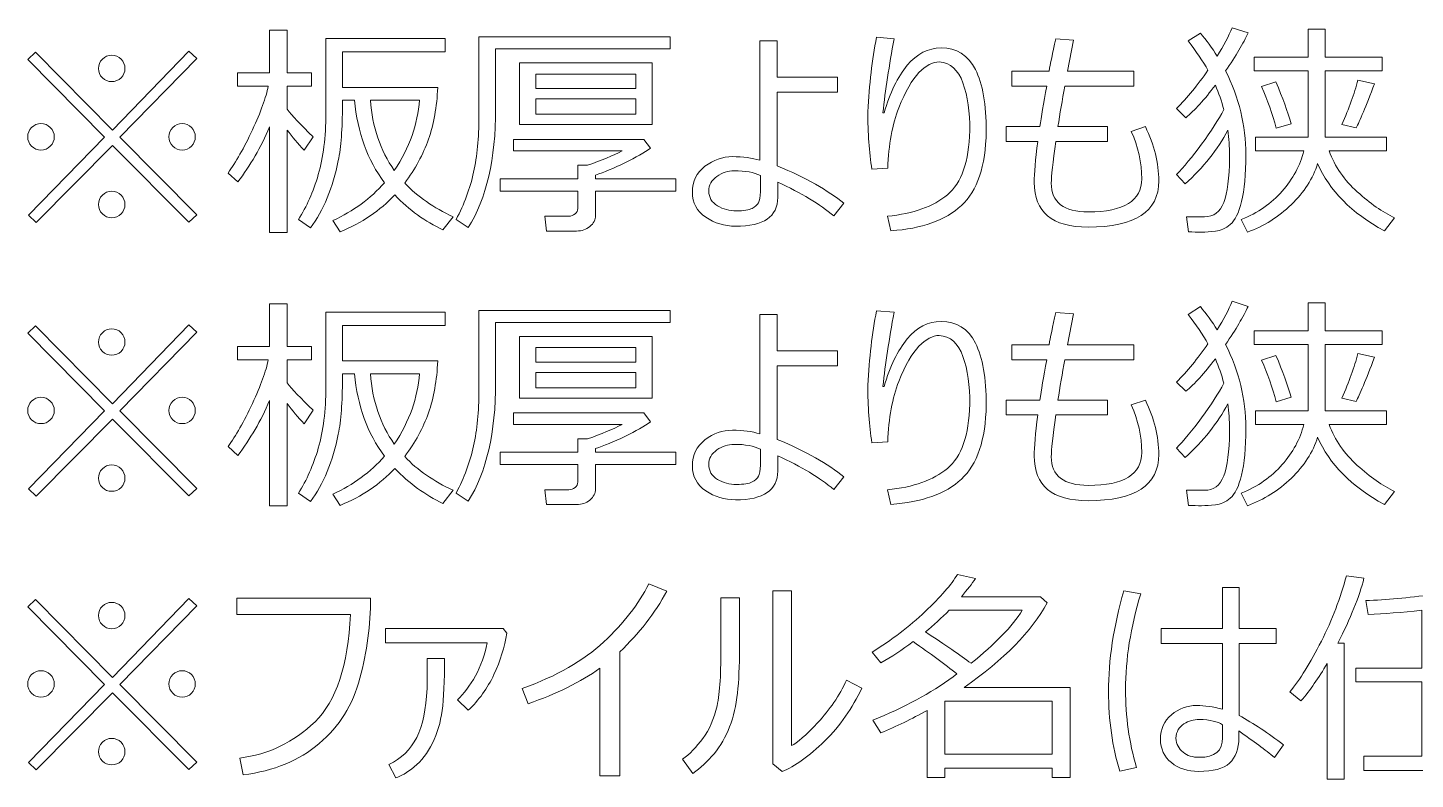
# Model space of a CAD drawing. Extents: x 0 to 812, y 0 to 300.
# Drawn here: x 605.64 to 636.07, y 141.76 to 158.24 of the extents above; entities that cross this region are included whole.
import ezdxf

# ---------------------------------------------------------------- set-up
doc = ezdxf.new("R2010")
doc.units = 0
doc.header["$MEASUREMENT"] = 0
doc.layers.add('TEMPLATE', color=216, linetype='CONTINUOUS', true_color=0x4c004c)

# ---------------------------------------------------------------- blocks, each defined once
blk = doc.blocks.new('block 3')
at = {"layer": 'TEMPLATE', "color": 214, "lineweight": 9, "true_color": 0x7f007f}
for points in [[(609.346, -145.869), (609.175, -146.03), (607.5, -144.346), (605.825, -146.035), (605.654, -145.874), (607.324, -144.165), (605.64, -142.461), (605.811, -142.3), (607.5, -144.011), (609.175, -142.28), (609.346, -142.439), (607.661, -144.165), (609.346, -145.869)], [(616.421, -143.887), (616.421, -142.534), (619.333, -142.534), (619.333, -143.887), (616.421, -143.887)], [(616.784, -143.096), (618.972, -143.096), (618.972, -142.778), (616.784, -142.778), (616.784, -143.096)], [(618.972, -143.325), (616.784, -143.325), (616.784, -143.657), (618.972, -143.657), (618.972, -143.325)], [(609.346, -151.869), (609.175, -152.03), (607.5, -150.346), (605.825, -152.035), (605.654, -151.874), (607.324, -150.165), (605.64, -148.461), (605.811, -148.3), (607.5, -150.011), (609.175, -148.28), (609.346, -148.439), (607.661, -150.165), (609.346, -151.869)], [(616.421, -149.887), (616.421, -148.534), (619.333, -148.534), (619.333, -149.887), (616.421, -149.887)], [(616.784, -149.096), (618.972, -149.096), (618.972, -148.778), (616.784, -148.778), (616.784, -149.096)], [(618.972, -149.325), (616.784, -149.325), (616.784, -149.657), (618.972, -149.657), (618.972, -149.325)], [(609.346, -157.869), (609.175, -158.03), (607.5, -156.346), (605.825, -158.035), (605.654, -157.874), (607.324, -156.165), (605.64, -154.461), (605.811, -154.3), (607.5, -156.011), (609.175, -154.28), (609.346, -154.439), (607.661, -156.165), (609.346, -157.869)], [(625.752, -157.698), (628.108, -157.698), (628.108, -156.536), (625.752, -156.536), (625.752, -157.698)]]:
    blk.add_lwpolyline(points, dxfattribs=at)
for points, knots in [([(631.021, -145.188), (631.021, -145.188), (630.83, -144.985), (630.83, -144.985), (630.993, -144.818), (631.177, -144.594), (631.383, -144.315), (631.589, -144.036), (631.751, -143.783), (631.87, -143.557), (631.823, -143.375), (631.761, -143.197), (631.684, -143.022), (631.444, -143.341), (631.229, -143.579), (631.04, -143.735), (631.04, -143.735), (630.83, -143.535), (630.83, -143.535), (631.066, -143.299), (631.297, -143.019), (631.523, -142.695), (631.411, -142.494), (631.266, -142.28), (631.086, -142.053), (631.086, -142.053), (631.355, -141.88), (631.355, -141.88), (631.492, -142.039), (631.615, -142.209), (631.726, -142.388), (631.871, -142.155), (631.979, -141.947), (632.051, -141.763), (632.051, -141.763), (632.402, -141.873), (632.402, -141.873), (632.3, -142.101), (632.135, -142.38), (631.909, -142.71), (632.204, -143.293), (632.351, -143.905), (632.351, -144.546), (632.351, -144.98), (632.32, -145.323), (632.259, -145.574), (632.198, -145.825), (632.116, -145.992), (632.012, -146.078), (631.907, -146.163), (631.799, -146.213), (631.686, -146.226), (631.572, -146.239), (631.471, -146.245), (631.382, -146.245), (631.292, -146.245), (631.197, -146.243), (631.096, -146.24), (631.096, -146.24), (631.05, -145.908), (631.05, -145.908), (631.05, -145.908), (631.448, -145.908), (631.448, -145.908), (631.648, -145.908), (631.788, -145.803), (631.868, -145.593), (631.947, -145.383), (631.99, -145.058), (631.995, -144.617), (631.995, -144.617), (631.995, -144.558), (631.995, -144.558), (631.995, -144.376), (631.982, -144.193), (631.958, -144.009), (631.735, -144.434), (631.422, -144.827), (631.021, -145.188)], [0, 0, 0, 0, 1, 1, 1, 2, 2, 2, 3, 3, 3, 4, 4, 4, 5, 5, 5, 6, 6, 6, 7, 7, 7, 8, 8, 8, 9, 9, 9, 10, 10, 10, 11, 11, 11, 12, 12, 12, 13, 13, 13, 14, 14, 14, 15, 15, 15, 16, 16, 16, 17, 17, 17, 18, 18, 18, 19, 19, 19, 20, 20, 20, 21, 21, 21, 22, 22, 22, 23, 23, 23, 24, 24, 24, 25, 25, 25, 26, 26, 26, 26]), ([(610.249, -145.142), (610.249, -145.142), (610.032, -144.949), (610.032, -144.949), (610.204, -144.716), (610.382, -144.401), (610.566, -144.004), (610.75, -143.607), (610.867, -143.288), (610.915, -143.047), (610.915, -143.047), (610.239, -143.047), (610.239, -143.047), (610.239, -143.047), (610.239, -142.751), (610.239, -142.751), (610.239, -142.751), (610.945, -142.751), (610.945, -142.751), (610.945, -142.751), (610.945, -141.816), (610.945, -141.816), (610.945, -141.816), (611.33, -141.816), (611.33, -141.816), (611.33, -141.816), (611.33, -142.751), (611.33, -142.751), (611.33, -142.751), (611.863, -142.751), (611.863, -142.751), (611.863, -142.751), (611.863, -143.047), (611.863, -143.047), (611.863, -143.047), (611.33, -143.047), (611.33, -143.047), (611.33, -143.047), (611.33, -143.552), (611.33, -143.552), (611.435, -143.687), (611.624, -143.888), (611.897, -144.153), (611.897, -144.153), (611.704, -144.448), (611.704, -144.448), (611.566, -144.305), (611.441, -144.158), (611.33, -144.006), (611.33, -144.006), (611.33, -146.25), (611.33, -146.25), (611.33, -146.25), (610.945, -146.25), (610.945, -146.25), (610.945, -146.25), (610.945, -143.938), (610.945, -143.938), (610.75, -144.387), (610.517, -144.788), (610.249, -145.142)], [0, 0, 0, 0, 1, 1, 1, 2, 2, 2, 3, 3, 3, 4, 4, 4, 5, 5, 5, 6, 6, 6, 7, 7, 7, 8, 8, 8, 9, 9, 9, 10, 10, 10, 11, 11, 11, 12, 12, 12, 13, 13, 13, 14, 14, 14, 15, 15, 15, 16, 16, 16, 17, 17, 17, 18, 18, 18, 19, 19, 19, 20, 20, 20, 20]), ([(613.906, -145.169), (614.19, -145.466), (614.543, -145.713), (614.968, -145.908), (614.968, -145.908), (614.744, -146.194), (614.744, -146.194), (614.356, -146.013), (614.005, -145.759), (613.689, -145.43), (613.365, -145.773), (612.965, -146.043), (612.49, -146.238), (612.49, -146.238), (612.332, -145.989), (612.332, -145.989), (612.779, -145.787), (613.156, -145.511), (613.462, -145.161), (613.091, -144.661), (612.872, -144.059), (612.805, -143.352), (612.805, -143.352), (612.541, -143.352), (612.541, -143.352), (612.541, -143.352), (612.541, -143.459), (612.541, -143.459), (612.541, -143.977), (612.511, -144.383), (612.451, -144.677), (612.391, -144.97), (612.31, -145.243), (612.208, -145.494), (612.107, -145.746), (611.983, -145.965), (611.838, -146.152), (611.838, -146.152), (611.577, -145.969), (611.577, -145.969), (611.756, -145.689), (611.901, -145.361), (612.012, -144.983), (612.123, -144.605), (612.178, -144.16), (612.178, -143.648), (612.178, -143.648), (612.178, -142), (612.178, -142), (612.178, -142), (614.795, -142), (614.795, -142), (614.795, -142), (614.795, -142.293), (614.795, -142.293), (614.795, -142.293), (612.541, -142.293), (612.541, -142.293), (612.541, -142.293), (612.541, -143.071), (612.541, -143.071), (612.541, -143.071), (614.631, -143.071), (614.631, -143.071), (614.612, -143.498), (614.544, -143.877), (614.428, -144.209), (614.311, -144.541), (614.137, -144.861), (613.906, -145.169)], [0, 0, 0, 0, 1, 1, 1, 2, 2, 2, 3, 3, 3, 4, 4, 4, 5, 5, 5, 6, 6, 6, 7, 7, 7, 8, 8, 8, 9, 9, 9, 10, 10, 10, 11, 11, 11, 12, 12, 12, 13, 13, 13, 14, 14, 14, 15, 15, 15, 16, 16, 16, 17, 17, 17, 18, 18, 18, 19, 19, 19, 20, 20, 20, 21, 21, 21, 22, 22, 22, 23, 23, 23, 23]), ([(615.901, -142.224), (615.901, -142.224), (615.901, -143.538), (615.901, -143.538), (615.901, -144.641), (615.701, -145.51), (615.3, -146.145), (615.3, -146.145), (615.034, -145.967), (615.034, -145.967), (615.211, -145.633), (615.339, -145.289), (615.417, -144.933), (615.496, -144.577), (615.535, -144.176), (615.535, -143.728), (615.535, -143.728), (615.535, -141.963), (615.535, -141.963), (615.535, -141.963), (619.727, -141.963), (619.727, -141.963), (619.727, -141.963), (619.727, -142.224), (619.727, -142.224), (619.727, -142.224), (615.901, -142.224), (615.901, -142.224)], [0, 0, 0, 0, 1, 1, 1, 2, 2, 2, 3, 3, 3, 4, 4, 4, 5, 5, 5, 6, 6, 6, 7, 7, 7, 8, 8, 8, 9, 9, 9, 9]), ([(623.537, -145.613), (623.537, -145.613), (623.315, -145.889), (623.315, -145.889), (623.012, -145.635), (622.603, -145.388), (622.087, -145.149), (622.087, -145.149), (622.087, -145.486), (622.087, -145.486), (622.087, -145.906), (621.779, -146.116), (621.162, -146.116), (620.921, -146.116), (620.703, -146.049), (620.508, -145.917), (620.312, -145.784), (620.215, -145.602), (620.215, -145.371), (620.215, -145.132), (620.307, -144.942), (620.492, -144.801), (620.676, -144.66), (620.877, -144.59), (621.094, -144.59), (621.325, -144.59), (621.526, -144.617), (621.696, -144.67), (621.696, -144.67), (621.696, -142.051), (621.696, -142.051), (621.696, -142.051), (622.075, -142.051), (622.075, -142.051), (622.075, -142.051), (622.075, -142.849), (622.075, -142.849), (622.075, -142.849), (623.401, -142.849), (623.401, -142.849), (623.401, -142.849), (623.401, -143.179), (623.401, -143.179), (623.401, -143.179), (622.075, -143.179), (622.075, -143.179), (622.075, -143.179), (622.075, -144.79), (622.075, -144.79), (622.708, -145.057), (623.195, -145.331), (623.537, -145.613)], [0, 0, 0, 0, 1, 1, 1, 2, 2, 2, 3, 3, 3, 4, 4, 4, 5, 5, 5, 6, 6, 6, 7, 7, 7, 8, 8, 8, 9, 9, 9, 10, 10, 10, 11, 11, 11, 12, 12, 12, 13, 13, 13, 14, 14, 14, 15, 15, 15, 16, 16, 16, 17, 17, 17, 17]), ([(624.57, -146.216), (624.57, -146.216), (624.495, -145.896), (624.495, -145.896), (625.061, -145.841), (625.499, -145.684), (625.808, -145.427), (626.117, -145.17), (626.281, -144.701), (626.299, -144.019), (626.304, -143.612), (626.254, -143.263), (626.15, -142.974), (626.046, -142.684), (625.872, -142.529), (625.63, -142.51), (625.485, -142.513), (625.336, -142.592), (625.184, -142.747), (625.032, -142.901), (624.885, -143.159), (624.742, -143.521), (624.6, -143.882), (624.519, -144.323), (624.499, -144.844), (624.499, -144.844), (624.153, -144.866), (624.153, -144.866), (624.092, -144.491), (624.062, -144.071), (624.062, -143.604), (624.095, -143.006), (624.158, -142.462), (624.253, -141.97), (624.253, -141.97), (624.639, -142.004), (624.639, -142.004), (624.529, -142.594), (624.448, -143.136), (624.394, -143.63), (624.394, -143.63), (624.421, -143.63), (624.421, -143.63), (624.547, -143.188), (624.715, -142.84), (624.928, -142.587), (625.14, -142.334), (625.387, -142.206), (625.669, -142.205), (626.009, -142.205), (626.26, -142.363), (626.422, -142.678), (626.584, -142.994), (626.663, -143.447), (626.66, -144.038), (626.647, -144.8), (626.465, -145.342), (626.115, -145.664), (625.765, -145.986), (625.25, -146.17), (624.57, -146.216)], [0, 0, 0, 0, 1, 1, 1, 2, 2, 2, 3, 3, 3, 4, 4, 4, 5, 5, 5, 6, 6, 6, 7, 7, 7, 8, 8, 8, 9, 9, 9, 10, 10, 10, 11, 11, 11, 12, 12, 12, 13, 13, 13, 14, 14, 14, 15, 15, 15, 16, 16, 16, 17, 17, 17, 18, 18, 18, 19, 19, 19, 20, 20, 20, 20]), ([(629.316, -144.255), (629.316, -144.255), (628.186, -144.255), (628.186, -144.255), (628.119, -144.716), (628.086, -145.021), (628.086, -145.171), (628.086, -145.591), (628.358, -145.801), (628.901, -145.801), (629.681, -145.801), (630.071, -145.559), (630.071, -145.076), (630.071, -144.719), (629.994, -144.373), (629.839, -144.036), (629.839, -144.036), (630.149, -143.931), (630.149, -143.931), (630.346, -144.333), (630.444, -144.729), (630.444, -145.12), (630.444, -145.797), (629.927, -146.135), (628.892, -146.135), (628.105, -146.135), (627.712, -145.807), (627.712, -145.151), (627.712, -144.964), (627.738, -144.666), (627.79, -144.255), (627.79, -144.255), (627.095, -144.255), (627.095, -144.255), (627.095, -144.255), (627.095, -143.931), (627.095, -143.931), (627.095, -143.931), (627.837, -143.931), (627.837, -143.931), (627.866, -143.722), (627.916, -143.427), (627.986, -143.045), (627.986, -143.045), (627.224, -143.045), (627.224, -143.045), (627.224, -143.045), (627.224, -142.715), (627.224, -142.715), (627.224, -142.715), (628.04, -142.715), (628.04, -142.715), (628.065, -142.559), (628.114, -142.323), (628.186, -142.009), (628.186, -142.009), (628.577, -142.034), (628.577, -142.034), (628.577, -142.034), (628.44, -142.715), (628.44, -142.715), (628.44, -142.715), (629.893, -142.715), (629.893, -142.715), (629.893, -142.715), (629.893, -143.045), (629.893, -143.045), (629.893, -143.045), (628.384, -143.045), (628.384, -143.045), (628.327, -143.35), (628.276, -143.646), (628.232, -143.931), (628.232, -143.931), (629.316, -143.931), (629.316, -143.931), (629.316, -143.931), (629.316, -144.255), (629.316, -144.255)], [0, 0, 0, 0, 1, 1, 1, 2, 2, 2, 3, 3, 3, 4, 4, 4, 5, 5, 5, 6, 6, 6, 7, 7, 7, 8, 8, 8, 9, 9, 9, 10, 10, 10, 11, 11, 11, 12, 12, 12, 13, 13, 13, 14, 14, 14, 15, 15, 15, 16, 16, 16, 17, 17, 17, 18, 18, 18, 19, 19, 19, 20, 20, 20, 21, 21, 21, 22, 22, 22, 23, 23, 23, 24, 24, 24, 25, 25, 25, 26, 26, 26, 26]), ([(633.928, -144.739), (633.824, -145.069), (633.632, -145.37), (633.351, -145.641), (633.07, -145.912), (632.75, -146.113), (632.39, -146.245), (632.39, -146.245), (632.253, -145.969), (632.253, -145.969), (632.616, -145.823), (632.915, -145.615), (633.151, -145.345), (633.386, -145.076), (633.544, -144.783), (633.625, -144.465), (633.625, -144.465), (632.566, -144.465), (632.566, -144.465), (632.566, -144.465), (632.566, -144.163), (632.566, -144.163), (632.566, -144.163), (633.723, -144.163), (633.723, -144.163), (633.723, -144.163), (633.723, -142.71), (633.723, -142.71), (633.723, -142.71), (632.534, -142.71), (632.534, -142.71), (632.534, -142.71), (632.534, -142.41), (632.534, -142.41), (632.534, -142.41), (633.723, -142.41), (633.723, -142.41), (633.723, -142.41), (633.723, -141.797), (633.723, -141.797), (633.723, -141.797), (634.094, -141.797), (634.094, -141.797), (634.094, -141.797), (634.094, -142.41), (634.094, -142.41), (634.094, -142.41), (635.344, -142.41), (635.344, -142.41), (635.344, -142.41), (635.344, -142.71), (635.344, -142.71), (635.344, -142.71), (634.094, -142.71), (634.094, -142.71), (634.094, -142.71), (634.094, -144.163), (634.094, -144.163), (634.094, -144.163), (635.437, -144.163), (635.437, -144.163), (635.437, -144.163), (635.437, -144.465), (635.437, -144.465), (635.437, -144.465), (634.177, -144.465), (634.177, -144.465), (634.307, -144.809), (634.514, -145.107), (634.797, -145.361), (635.081, -145.615), (635.353, -145.806), (635.615, -145.933), (635.615, -145.933), (635.391, -146.218), (635.391, -146.218), (634.67, -145.825), (634.182, -145.331), (633.928, -144.739)], [0, 0, 0, 0, 1, 1, 1, 2, 2, 2, 3, 3, 3, 4, 4, 4, 5, 5, 5, 6, 6, 6, 7, 7, 7, 8, 8, 8, 9, 9, 9, 10, 10, 10, 11, 11, 11, 12, 12, 12, 13, 13, 13, 14, 14, 14, 15, 15, 15, 16, 16, 16, 17, 17, 17, 18, 18, 18, 19, 19, 19, 20, 20, 20, 21, 21, 21, 22, 22, 22, 23, 23, 23, 24, 24, 24, 25, 25, 25, 26, 26, 26, 26]), ([(607.19, -142.656), (607.19, -142.577), (607.218, -142.508), (607.276, -142.451), (607.332, -142.394), (607.401, -142.366), (607.481, -142.366), (607.56, -142.366), (607.629, -142.394), (607.686, -142.451), (607.743, -142.508), (607.771, -142.577), (607.771, -142.656), (607.771, -142.736), (607.743, -142.804), (607.686, -142.86), (607.629, -142.916), (607.56, -142.944), (607.481, -142.944), (607.401, -142.944), (607.332, -142.916), (607.276, -142.86), (607.218, -142.804), (607.19, -142.736), (607.19, -142.656)], [0, 0, 0, 0, 1, 1, 1, 2, 2, 2, 3, 3, 3, 4, 4, 4, 5, 5, 5, 6, 6, 6, 7, 7, 7, 8, 8, 8, 8]), ([(633.017, -143.965), (632.941, -143.657), (632.833, -143.353), (632.693, -143.052), (632.693, -143.052), (633.013, -142.949), (633.013, -142.949), (633.158, -143.298), (633.268, -143.604), (633.345, -143.867), (633.345, -143.867), (633.017, -143.965), (633.017, -143.965)], [0, 0, 0, 0, 1, 1, 1, 2, 2, 2, 3, 3, 3, 4, 4, 4, 4]), ([(634.773, -143.96), (634.773, -143.96), (634.458, -143.884), (634.458, -143.884), (634.616, -143.53), (634.733, -143.205), (634.809, -142.91), (634.809, -142.91), (635.176, -142.991), (635.176, -142.991), (634.983, -143.492), (634.849, -143.815), (634.773, -143.96)], [0, 0, 0, 0, 1, 1, 1, 2, 2, 2, 3, 3, 3, 4, 4, 4, 4]), ([(613.679, -144.893), (614.013, -144.387), (614.196, -143.873), (614.228, -143.352), (614.228, -143.352), (613.154, -143.352), (613.154, -143.352), (613.195, -143.938), (613.37, -144.452), (613.679, -144.893)], [0, 0, 0, 0, 1, 1, 1, 2, 2, 2, 3, 3, 3, 3]), ([(605.64, -144.155), (605.64, -144.076), (605.668, -144.007), (605.725, -143.95), (605.782, -143.893), (605.85, -143.865), (605.93, -143.865), (606.01, -143.865), (606.078, -143.893), (606.135, -143.95), (606.192, -144.007), (606.221, -144.076), (606.221, -144.155), (606.221, -144.235), (606.192, -144.304), (606.135, -144.36), (606.078, -144.417), (606.01, -144.446), (605.93, -144.446), (605.85, -144.446), (605.782, -144.417), (605.725, -144.36), (605.668, -144.304), (605.64, -144.235), (605.64, -144.155)], [0, 0, 0, 0, 1, 1, 1, 2, 2, 2, 3, 3, 3, 4, 4, 4, 5, 5, 5, 6, 6, 6, 7, 7, 7, 8, 8, 8, 8]), ([(608.736, -144.155), (608.736, -144.076), (608.764, -144.007), (608.821, -143.95), (608.878, -143.893), (608.946, -143.865), (609.026, -143.865), (609.106, -143.865), (609.174, -143.893), (609.23, -143.95), (609.286, -144.007), (609.314, -144.076), (609.314, -144.155), (609.314, -144.235), (609.286, -144.304), (609.23, -144.36), (609.174, -144.417), (609.106, -144.446), (609.026, -144.446), (608.946, -144.446), (608.878, -144.417), (608.821, -144.36), (608.764, -144.304), (608.736, -144.235), (608.736, -144.155)], [0, 0, 0, 0, 1, 1, 1, 2, 2, 2, 3, 3, 3, 4, 4, 4, 5, 5, 5, 6, 6, 6, 7, 7, 7, 8, 8, 8, 8]), ([(618.091, -144.993), (618.091, -144.993), (618.091, -145.073), (618.091, -145.073), (618.091, -145.073), (619.853, -145.073), (619.853, -145.073), (619.853, -145.073), (619.853, -145.344), (619.853, -145.344), (619.853, -145.344), (618.091, -145.344), (618.091, -145.344), (618.091, -145.344), (618.091, -145.879), (618.091, -145.879), (618.091, -145.973), (618.05, -146.054), (617.968, -146.121), (617.887, -146.187), (617.79, -146.221), (617.676, -146.221), (617.676, -146.221), (617.014, -146.221), (617.014, -146.221), (617.014, -146.221), (616.982, -145.896), (616.982, -145.896), (616.982, -145.896), (617.507, -145.896), (617.507, -145.896), (617.556, -145.896), (617.601, -145.88), (617.642, -145.847), (617.682, -145.815), (617.703, -145.775), (617.703, -145.728), (617.703, -145.728), (617.703, -145.344), (617.703, -145.344), (617.703, -145.344), (616.003, -145.344), (616.003, -145.344), (616.003, -145.344), (616.003, -145.073), (616.003, -145.073), (616.003, -145.073), (617.703, -145.073), (617.703, -145.073), (617.703, -145.073), (617.703, -144.778), (617.703, -144.778), (617.703, -144.778), (617.917, -144.778), (617.917, -144.778), (618.223, -144.674), (618.475, -144.569), (618.672, -144.463), (618.672, -144.463), (616.289, -144.463), (616.289, -144.463), (616.289, -144.463), (616.289, -144.212), (616.289, -144.212), (616.289, -144.212), (619.15, -144.212), (619.15, -144.212), (619.15, -144.212), (619.299, -144.407), (619.299, -144.407), (619.167, -144.5), (618.979, -144.606), (618.735, -144.725), (618.491, -144.845), (618.276, -144.934), (618.091, -144.993)], [0, 0, 0, 0, 1, 1, 1, 2, 2, 2, 3, 3, 3, 4, 4, 4, 5, 5, 5, 6, 6, 6, 7, 7, 7, 8, 8, 8, 9, 9, 9, 10, 10, 10, 11, 11, 11, 12, 12, 12, 13, 13, 13, 14, 14, 14, 15, 15, 15, 16, 16, 16, 17, 17, 17, 18, 18, 18, 19, 19, 19, 20, 20, 20, 21, 21, 21, 22, 22, 22, 23, 23, 23, 24, 24, 24, 25, 25, 25, 25]), ([(621.706, -145.359), (621.706, -145.359), (621.706, -145.005), (621.706, -145.005), (621.568, -144.935), (621.376, -144.9), (621.13, -144.9), (620.998, -144.9), (620.873, -144.941), (620.754, -145.022), (620.635, -145.103), (620.576, -145.211), (620.576, -145.344), (620.576, -145.486), (620.639, -145.594), (620.765, -145.668), (620.891, -145.742), (621.03, -145.779), (621.181, -145.779), (621.344, -145.779), (621.458, -145.761), (621.525, -145.725), (621.59, -145.689), (621.637, -145.648), (621.665, -145.601), (621.692, -145.553), (621.706, -145.473), (621.706, -145.359)], [0, 0, 0, 0, 1, 1, 1, 2, 2, 2, 3, 3, 3, 4, 4, 4, 5, 5, 5, 6, 6, 6, 7, 7, 7, 8, 8, 8, 9, 9, 9, 9]), ([(607.19, -145.64), (607.19, -145.56), (607.218, -145.492), (607.276, -145.435), (607.332, -145.378), (607.401, -145.349), (607.481, -145.349), (607.56, -145.349), (607.629, -145.378), (607.686, -145.435), (607.743, -145.492), (607.771, -145.56), (607.771, -145.64), (607.771, -145.719), (607.743, -145.788), (607.686, -145.845), (607.629, -145.902), (607.56, -145.93), (607.481, -145.93), (607.401, -145.93), (607.332, -145.902), (607.276, -145.845), (607.218, -145.788), (607.19, -145.719), (607.19, -145.64)], [0, 0, 0, 0, 1, 1, 1, 2, 2, 2, 3, 3, 3, 4, 4, 4, 5, 5, 5, 6, 6, 6, 7, 7, 7, 8, 8, 8, 8]), ([(610.249, -151.142), (610.249, -151.142), (610.032, -150.949), (610.032, -150.949), (610.204, -150.716), (610.382, -150.401), (610.566, -150.004), (610.75, -149.607), (610.867, -149.288), (610.915, -149.047), (610.915, -149.047), (610.239, -149.047), (610.239, -149.047), (610.239, -149.047), (610.239, -148.751), (610.239, -148.751), (610.239, -148.751), (610.945, -148.751), (610.945, -148.751), (610.945, -148.751), (610.945, -147.816), (610.945, -147.816), (610.945, -147.816), (611.33, -147.816), (611.33, -147.816), (611.33, -147.816), (611.33, -148.751), (611.33, -148.751), (611.33, -148.751), (611.863, -148.751), (611.863, -148.751), (611.863, -148.751), (611.863, -149.047), (611.863, -149.047), (611.863, -149.047), (611.33, -149.047), (611.33, -149.047), (611.33, -149.047), (611.33, -149.552), (611.33, -149.552), (611.435, -149.687), (611.624, -149.888), (611.897, -150.153), (611.897, -150.153), (611.704, -150.448), (611.704, -150.448), (611.566, -150.305), (611.441, -150.158), (611.33, -150.006), (611.33, -150.006), (611.33, -152.25), (611.33, -152.25), (611.33, -152.25), (610.945, -152.25), (610.945, -152.25), (610.945, -152.25), (610.945, -149.938), (610.945, -149.938), (610.75, -150.387), (610.517, -150.788), (610.249, -151.142)], [0, 0, 0, 0, 1, 1, 1, 2, 2, 2, 3, 3, 3, 4, 4, 4, 5, 5, 5, 6, 6, 6, 7, 7, 7, 8, 8, 8, 9, 9, 9, 10, 10, 10, 11, 11, 11, 12, 12, 12, 13, 13, 13, 14, 14, 14, 15, 15, 15, 16, 16, 16, 17, 17, 17, 18, 18, 18, 19, 19, 19, 20, 20, 20, 20]), ([(631.021, -151.188), (631.021, -151.188), (630.83, -150.985), (630.83, -150.985), (630.993, -150.818), (631.177, -150.594), (631.383, -150.315), (631.589, -150.036), (631.751, -149.783), (631.87, -149.557), (631.823, -149.375), (631.761, -149.197), (631.684, -149.022), (631.444, -149.341), (631.229, -149.579), (631.04, -149.735), (631.04, -149.735), (630.83, -149.535), (630.83, -149.535), (631.066, -149.299), (631.297, -149.019), (631.523, -148.695), (631.411, -148.494), (631.266, -148.279), (631.086, -148.053), (631.086, -148.053), (631.355, -147.88), (631.355, -147.88), (631.492, -148.039), (631.615, -148.209), (631.726, -148.388), (631.871, -148.155), (631.979, -147.947), (632.051, -147.763), (632.051, -147.763), (632.402, -147.873), (632.402, -147.873), (632.3, -148.101), (632.135, -148.38), (631.909, -148.71), (632.204, -149.293), (632.351, -149.905), (632.351, -150.546), (632.351, -150.98), (632.32, -151.323), (632.259, -151.574), (632.198, -151.825), (632.116, -151.992), (632.012, -152.078), (631.907, -152.163), (631.799, -152.213), (631.686, -152.226), (631.572, -152.239), (631.471, -152.245), (631.382, -152.245), (631.292, -152.245), (631.197, -152.243), (631.096, -152.24), (631.096, -152.24), (631.05, -151.908), (631.05, -151.908), (631.05, -151.908), (631.448, -151.908), (631.448, -151.908), (631.648, -151.908), (631.788, -151.803), (631.868, -151.593), (631.947, -151.383), (631.99, -151.058), (631.995, -150.617), (631.995, -150.617), (631.995, -150.558), (631.995, -150.558), (631.995, -150.376), (631.982, -150.193), (631.958, -150.009), (631.735, -150.434), (631.422, -150.827), (631.021, -151.188)], [0, 0, 0, 0, 1, 1, 1, 2, 2, 2, 3, 3, 3, 4, 4, 4, 5, 5, 5, 6, 6, 6, 7, 7, 7, 8, 8, 8, 9, 9, 9, 10, 10, 10, 11, 11, 11, 12, 12, 12, 13, 13, 13, 14, 14, 14, 15, 15, 15, 16, 16, 16, 17, 17, 17, 18, 18, 18, 19, 19, 19, 20, 20, 20, 21, 21, 21, 22, 22, 22, 23, 23, 23, 24, 24, 24, 25, 25, 25, 26, 26, 26, 26]), ([(633.928, -150.739), (633.824, -151.069), (633.632, -151.37), (633.351, -151.641), (633.07, -151.912), (632.75, -152.113), (632.39, -152.245), (632.39, -152.245), (632.253, -151.969), (632.253, -151.969), (632.616, -151.823), (632.915, -151.615), (633.151, -151.345), (633.386, -151.076), (633.544, -150.783), (633.625, -150.465), (633.625, -150.465), (632.566, -150.465), (632.566, -150.465), (632.566, -150.465), (632.566, -150.163), (632.566, -150.163), (632.566, -150.163), (633.723, -150.163), (633.723, -150.163), (633.723, -150.163), (633.723, -148.71), (633.723, -148.71), (633.723, -148.71), (632.534, -148.71), (632.534, -148.71), (632.534, -148.71), (632.534, -148.41), (632.534, -148.41), (632.534, -148.41), (633.723, -148.41), (633.723, -148.41), (633.723, -148.41), (633.723, -147.797), (633.723, -147.797), (633.723, -147.797), (634.094, -147.797), (634.094, -147.797), (634.094, -147.797), (634.094, -148.41), (634.094, -148.41), (634.094, -148.41), (635.344, -148.41), (635.344, -148.41), (635.344, -148.41), (635.344, -148.71), (635.344, -148.71), (635.344, -148.71), (634.094, -148.71), (634.094, -148.71), (634.094, -148.71), (634.094, -150.163), (634.094, -150.163), (634.094, -150.163), (635.437, -150.163), (635.437, -150.163), (635.437, -150.163), (635.437, -150.465), (635.437, -150.465), (635.437, -150.465), (634.177, -150.465), (634.177, -150.465), (634.307, -150.809), (634.514, -151.107), (634.797, -151.361), (635.081, -151.615), (635.353, -151.806), (635.615, -151.933), (635.615, -151.933), (635.391, -152.218), (635.391, -152.218), (634.67, -151.825), (634.182, -151.331), (633.928, -150.739)], [0, 0, 0, 0, 1, 1, 1, 2, 2, 2, 3, 3, 3, 4, 4, 4, 5, 5, 5, 6, 6, 6, 7, 7, 7, 8, 8, 8, 9, 9, 9, 10, 10, 10, 11, 11, 11, 12, 12, 12, 13, 13, 13, 14, 14, 14, 15, 15, 15, 16, 16, 16, 17, 17, 17, 18, 18, 18, 19, 19, 19, 20, 20, 20, 21, 21, 21, 22, 22, 22, 23, 23, 23, 24, 24, 24, 25, 25, 25, 26, 26, 26, 26]), ([(613.906, -151.169), (614.19, -151.466), (614.543, -151.713), (614.968, -151.908), (614.968, -151.908), (614.744, -152.194), (614.744, -152.194), (614.356, -152.013), (614.005, -151.759), (613.689, -151.43), (613.365, -151.773), (612.965, -152.043), (612.49, -152.238), (612.49, -152.238), (612.332, -151.989), (612.332, -151.989), (612.779, -151.787), (613.156, -151.511), (613.462, -151.161), (613.091, -150.661), (612.872, -150.059), (612.805, -149.352), (612.805, -149.352), (612.541, -149.352), (612.541, -149.352), (612.541, -149.352), (612.541, -149.459), (612.541, -149.459), (612.541, -149.977), (612.511, -150.383), (612.451, -150.677), (612.391, -150.97), (612.31, -151.243), (612.208, -151.494), (612.107, -151.746), (611.983, -151.965), (611.838, -152.152), (611.838, -152.152), (611.577, -151.969), (611.577, -151.969), (611.756, -151.689), (611.901, -151.361), (612.012, -150.983), (612.123, -150.605), (612.178, -150.16), (612.178, -149.648), (612.178, -149.648), (612.178, -148), (612.178, -148), (612.178, -148), (614.795, -148), (614.795, -148), (614.795, -148), (614.795, -148.293), (614.795, -148.293), (614.795, -148.293), (612.541, -148.293), (612.541, -148.293), (612.541, -148.293), (612.541, -149.071), (612.541, -149.071), (612.541, -149.071), (614.631, -149.071), (614.631, -149.071), (614.612, -149.498), (614.544, -149.877), (614.428, -150.209), (614.311, -150.541), (614.137, -150.861), (613.906, -151.169)], [0, 0, 0, 0, 1, 1, 1, 2, 2, 2, 3, 3, 3, 4, 4, 4, 5, 5, 5, 6, 6, 6, 7, 7, 7, 8, 8, 8, 9, 9, 9, 10, 10, 10, 11, 11, 11, 12, 12, 12, 13, 13, 13, 14, 14, 14, 15, 15, 15, 16, 16, 16, 17, 17, 17, 18, 18, 18, 19, 19, 19, 20, 20, 20, 21, 21, 21, 22, 22, 22, 23, 23, 23, 23]), ([(615.901, -148.224), (615.901, -148.224), (615.901, -149.538), (615.901, -149.538), (615.901, -150.641), (615.701, -151.51), (615.3, -152.145), (615.3, -152.145), (615.034, -151.967), (615.034, -151.967), (615.211, -151.633), (615.339, -151.289), (615.417, -150.933), (615.496, -150.577), (615.535, -150.176), (615.535, -149.728), (615.535, -149.728), (615.535, -147.963), (615.535, -147.963), (615.535, -147.963), (619.727, -147.963), (619.727, -147.963), (619.727, -147.963), (619.727, -148.224), (619.727, -148.224), (619.727, -148.224), (615.901, -148.224), (615.901, -148.224)], [0, 0, 0, 0, 1, 1, 1, 2, 2, 2, 3, 3, 3, 4, 4, 4, 5, 5, 5, 6, 6, 6, 7, 7, 7, 8, 8, 8, 9, 9, 9, 9]), ([(623.537, -151.613), (623.537, -151.613), (623.315, -151.889), (623.315, -151.889), (623.012, -151.635), (622.603, -151.388), (622.087, -151.149), (622.087, -151.149), (622.087, -151.486), (622.087, -151.486), (622.087, -151.906), (621.779, -152.116), (621.162, -152.116), (620.921, -152.116), (620.703, -152.049), (620.508, -151.917), (620.312, -151.784), (620.215, -151.602), (620.215, -151.371), (620.215, -151.132), (620.307, -150.942), (620.492, -150.801), (620.676, -150.66), (620.877, -150.59), (621.094, -150.59), (621.325, -150.59), (621.526, -150.617), (621.696, -150.67), (621.696, -150.67), (621.696, -148.051), (621.696, -148.051), (621.696, -148.051), (622.075, -148.051), (622.075, -148.051), (622.075, -148.051), (622.075, -148.849), (622.075, -148.849), (622.075, -148.849), (623.401, -148.849), (623.401, -148.849), (623.401, -148.849), (623.401, -149.179), (623.401, -149.179), (623.401, -149.179), (622.075, -149.179), (622.075, -149.179), (622.075, -149.179), (622.075, -150.79), (622.075, -150.79), (622.708, -151.057), (623.195, -151.331), (623.537, -151.613)], [0, 0, 0, 0, 1, 1, 1, 2, 2, 2, 3, 3, 3, 4, 4, 4, 5, 5, 5, 6, 6, 6, 7, 7, 7, 8, 8, 8, 9, 9, 9, 10, 10, 10, 11, 11, 11, 12, 12, 12, 13, 13, 13, 14, 14, 14, 15, 15, 15, 16, 16, 16, 17, 17, 17, 17]), ([(624.57, -152.216), (624.57, -152.216), (624.495, -151.896), (624.495, -151.896), (625.061, -151.841), (625.499, -151.684), (625.808, -151.427), (626.117, -151.17), (626.281, -150.701), (626.299, -150.019), (626.304, -149.612), (626.254, -149.263), (626.15, -148.974), (626.046, -148.684), (625.872, -148.529), (625.63, -148.51), (625.485, -148.513), (625.336, -148.592), (625.184, -148.747), (625.032, -148.901), (624.885, -149.159), (624.742, -149.521), (624.6, -149.882), (624.519, -150.323), (624.499, -150.844), (624.499, -150.844), (624.153, -150.866), (624.153, -150.866), (624.092, -150.491), (624.062, -150.071), (624.062, -149.604), (624.095, -149.006), (624.158, -148.462), (624.253, -147.97), (624.253, -147.97), (624.639, -148.004), (624.639, -148.004), (624.529, -148.594), (624.448, -149.136), (624.394, -149.63), (624.394, -149.63), (624.421, -149.63), (624.421, -149.63), (624.547, -149.188), (624.715, -148.84), (624.928, -148.587), (625.14, -148.334), (625.387, -148.206), (625.669, -148.205), (626.009, -148.205), (626.26, -148.363), (626.422, -148.678), (626.584, -148.994), (626.663, -149.447), (626.66, -150.038), (626.647, -150.8), (626.465, -151.342), (626.115, -151.664), (625.765, -151.986), (625.25, -152.17), (624.57, -152.216)], [0, 0, 0, 0, 1, 1, 1, 2, 2, 2, 3, 3, 3, 4, 4, 4, 5, 5, 5, 6, 6, 6, 7, 7, 7, 8, 8, 8, 9, 9, 9, 10, 10, 10, 11, 11, 11, 12, 12, 12, 13, 13, 13, 14, 14, 14, 15, 15, 15, 16, 16, 16, 17, 17, 17, 18, 18, 18, 19, 19, 19, 20, 20, 20, 20]), ([(629.316, -150.255), (629.316, -150.255), (628.186, -150.255), (628.186, -150.255), (628.119, -150.716), (628.086, -151.021), (628.086, -151.171), (628.086, -151.591), (628.358, -151.801), (628.901, -151.801), (629.681, -151.801), (630.071, -151.559), (630.071, -151.076), (630.071, -150.719), (629.994, -150.373), (629.839, -150.036), (629.839, -150.036), (630.149, -149.931), (630.149, -149.931), (630.346, -150.333), (630.444, -150.729), (630.444, -151.12), (630.444, -151.797), (629.927, -152.135), (628.892, -152.135), (628.105, -152.135), (627.712, -151.807), (627.712, -151.151), (627.712, -150.964), (627.738, -150.666), (627.79, -150.255), (627.79, -150.255), (627.095, -150.255), (627.095, -150.255), (627.095, -150.255), (627.095, -149.931), (627.095, -149.931), (627.095, -149.931), (627.837, -149.931), (627.837, -149.931), (627.866, -149.722), (627.916, -149.427), (627.986, -149.044), (627.986, -149.044), (627.224, -149.044), (627.224, -149.044), (627.224, -149.044), (627.224, -148.715), (627.224, -148.715), (627.224, -148.715), (628.04, -148.715), (628.04, -148.715), (628.065, -148.559), (628.114, -148.323), (628.186, -148.009), (628.186, -148.009), (628.577, -148.034), (628.577, -148.034), (628.577, -148.034), (628.44, -148.715), (628.44, -148.715), (628.44, -148.715), (629.893, -148.715), (629.893, -148.715), (629.893, -148.715), (629.893, -149.044), (629.893, -149.044), (629.893, -149.044), (628.384, -149.044), (628.384, -149.044), (628.327, -149.35), (628.276, -149.646), (628.232, -149.931), (628.232, -149.931), (629.316, -149.931), (629.316, -149.931), (629.316, -149.931), (629.316, -150.255), (629.316, -150.255)], [0, 0, 0, 0, 1, 1, 1, 2, 2, 2, 3, 3, 3, 4, 4, 4, 5, 5, 5, 6, 6, 6, 7, 7, 7, 8, 8, 8, 9, 9, 9, 10, 10, 10, 11, 11, 11, 12, 12, 12, 13, 13, 13, 14, 14, 14, 15, 15, 15, 16, 16, 16, 17, 17, 17, 18, 18, 18, 19, 19, 19, 20, 20, 20, 21, 21, 21, 22, 22, 22, 23, 23, 23, 24, 24, 24, 25, 25, 25, 26, 26, 26, 26]), ([(607.19, -148.656), (607.19, -148.577), (607.218, -148.508), (607.276, -148.451), (607.332, -148.394), (607.401, -148.366), (607.481, -148.366), (607.56, -148.366), (607.629, -148.394), (607.686, -148.451), (607.743, -148.508), (607.771, -148.577), (607.771, -148.656), (607.771, -148.736), (607.743, -148.804), (607.686, -148.86), (607.629, -148.916), (607.56, -148.944), (607.481, -148.944), (607.401, -148.944), (607.332, -148.916), (607.276, -148.86), (607.218, -148.804), (607.19, -148.736), (607.19, -148.656)], [0, 0, 0, 0, 1, 1, 1, 2, 2, 2, 3, 3, 3, 4, 4, 4, 5, 5, 5, 6, 6, 6, 7, 7, 7, 8, 8, 8, 8]), ([(633.017, -149.965), (632.941, -149.657), (632.833, -149.353), (632.693, -149.052), (632.693, -149.052), (633.013, -148.949), (633.013, -148.949), (633.158, -149.298), (633.268, -149.604), (633.345, -149.867), (633.345, -149.867), (633.017, -149.965), (633.017, -149.965)], [0, 0, 0, 0, 1, 1, 1, 2, 2, 2, 3, 3, 3, 4, 4, 4, 4]), ([(634.773, -149.96), (634.773, -149.96), (634.458, -149.884), (634.458, -149.884), (634.616, -149.53), (634.733, -149.205), (634.809, -148.91), (634.809, -148.91), (635.176, -148.991), (635.176, -148.991), (634.983, -149.492), (634.849, -149.815), (634.773, -149.96)], [0, 0, 0, 0, 1, 1, 1, 2, 2, 2, 3, 3, 3, 4, 4, 4, 4]), ([(613.679, -150.893), (614.013, -150.387), (614.196, -149.873), (614.228, -149.352), (614.228, -149.352), (613.154, -149.352), (613.154, -149.352), (613.195, -149.938), (613.37, -150.452), (613.679, -150.893)], [0, 0, 0, 0, 1, 1, 1, 2, 2, 2, 3, 3, 3, 3]), ([(605.64, -150.155), (605.64, -150.076), (605.668, -150.007), (605.725, -149.95), (605.782, -149.893), (605.85, -149.865), (605.93, -149.865), (606.01, -149.865), (606.078, -149.893), (606.135, -149.95), (606.192, -150.007), (606.221, -150.076), (606.221, -150.155), (606.221, -150.235), (606.192, -150.303), (606.135, -150.36), (606.078, -150.417), (606.01, -150.446), (605.93, -150.446), (605.85, -150.446), (605.782, -150.417), (605.725, -150.36), (605.668, -150.303), (605.64, -150.235), (605.64, -150.155)], [0, 0, 0, 0, 1, 1, 1, 2, 2, 2, 3, 3, 3, 4, 4, 4, 5, 5, 5, 6, 6, 6, 7, 7, 7, 8, 8, 8, 8]), ([(608.736, -150.155), (608.736, -150.076), (608.764, -150.007), (608.821, -149.95), (608.878, -149.893), (608.946, -149.865), (609.026, -149.865), (609.106, -149.865), (609.174, -149.893), (609.23, -149.95), (609.286, -150.007), (609.314, -150.076), (609.314, -150.155), (609.314, -150.235), (609.286, -150.303), (609.23, -150.36), (609.174, -150.417), (609.106, -150.446), (609.026, -150.446), (608.946, -150.446), (608.878, -150.417), (608.821, -150.36), (608.764, -150.303), (608.736, -150.235), (608.736, -150.155)], [0, 0, 0, 0, 1, 1, 1, 2, 2, 2, 3, 3, 3, 4, 4, 4, 5, 5, 5, 6, 6, 6, 7, 7, 7, 8, 8, 8, 8]), ([(618.091, -150.993), (618.091, -150.993), (618.091, -151.073), (618.091, -151.073), (618.091, -151.073), (619.853, -151.073), (619.853, -151.073), (619.853, -151.073), (619.853, -151.344), (619.853, -151.344), (619.853, -151.344), (618.091, -151.344), (618.091, -151.344), (618.091, -151.344), (618.091, -151.879), (618.091, -151.879), (618.091, -151.973), (618.05, -152.054), (617.968, -152.121), (617.887, -152.187), (617.79, -152.221), (617.676, -152.221), (617.676, -152.221), (617.014, -152.221), (617.014, -152.221), (617.014, -152.221), (616.982, -151.896), (616.982, -151.896), (616.982, -151.896), (617.507, -151.896), (617.507, -151.896), (617.556, -151.896), (617.601, -151.88), (617.642, -151.847), (617.682, -151.815), (617.703, -151.775), (617.703, -151.728), (617.703, -151.728), (617.703, -151.344), (617.703, -151.344), (617.703, -151.344), (616.003, -151.344), (616.003, -151.344), (616.003, -151.344), (616.003, -151.073), (616.003, -151.073), (616.003, -151.073), (617.703, -151.073), (617.703, -151.073), (617.703, -151.073), (617.703, -150.778), (617.703, -150.778), (617.703, -150.778), (617.917, -150.778), (617.917, -150.778), (618.223, -150.674), (618.475, -150.569), (618.672, -150.463), (618.672, -150.463), (616.289, -150.463), (616.289, -150.463), (616.289, -150.463), (616.289, -150.212), (616.289, -150.212), (616.289, -150.212), (619.15, -150.212), (619.15, -150.212), (619.15, -150.212), (619.299, -150.407), (619.299, -150.407), (619.167, -150.5), (618.979, -150.606), (618.735, -150.725), (618.491, -150.845), (618.276, -150.934), (618.091, -150.993)], [0, 0, 0, 0, 1, 1, 1, 2, 2, 2, 3, 3, 3, 4, 4, 4, 5, 5, 5, 6, 6, 6, 7, 7, 7, 8, 8, 8, 9, 9, 9, 10, 10, 10, 11, 11, 11, 12, 12, 12, 13, 13, 13, 14, 14, 14, 15, 15, 15, 16, 16, 16, 17, 17, 17, 18, 18, 18, 19, 19, 19, 20, 20, 20, 21, 21, 21, 22, 22, 22, 23, 23, 23, 24, 24, 24, 25, 25, 25, 25]), ([(621.706, -151.359), (621.706, -151.359), (621.706, -151.005), (621.706, -151.005), (621.568, -150.935), (621.376, -150.9), (621.13, -150.9), (620.998, -150.9), (620.873, -150.941), (620.754, -151.022), (620.635, -151.103), (620.576, -151.211), (620.576, -151.344), (620.576, -151.486), (620.639, -151.594), (620.765, -151.668), (620.891, -151.742), (621.03, -151.779), (621.181, -151.779), (621.344, -151.779), (621.458, -151.761), (621.525, -151.725), (621.59, -151.689), (621.637, -151.648), (621.665, -151.601), (621.692, -151.553), (621.706, -151.473), (621.706, -151.359)], [0, 0, 0, 0, 1, 1, 1, 2, 2, 2, 3, 3, 3, 4, 4, 4, 5, 5, 5, 6, 6, 6, 7, 7, 7, 8, 8, 8, 9, 9, 9, 9]), ([(607.19, -151.64), (607.19, -151.56), (607.218, -151.492), (607.276, -151.435), (607.332, -151.378), (607.401, -151.349), (607.481, -151.349), (607.56, -151.349), (607.629, -151.378), (607.686, -151.435), (607.743, -151.492), (607.771, -151.56), (607.771, -151.64), (607.771, -151.719), (607.743, -151.788), (607.686, -151.845), (607.629, -151.902), (607.56, -151.93), (607.481, -151.93), (607.401, -151.93), (607.332, -151.902), (607.276, -151.845), (607.218, -151.788), (607.19, -151.719), (607.19, -151.64)], [0, 0, 0, 0, 1, 1, 1, 2, 2, 2, 3, 3, 3, 4, 4, 4, 5, 5, 5, 6, 6, 6, 7, 7, 7, 8, 8, 8, 8]), ([(618.623, -158.17), (618.623, -158.17), (618.189, -158.17), (618.189, -158.17), (618.189, -158.17), (618.189, -155.811), (618.189, -155.811), (617.765, -156.114), (617.24, -156.373), (616.611, -156.59), (616.611, -156.59), (616.482, -156.255), (616.482, -156.255), (617.239, -155.984), (617.836, -155.643), (618.273, -155.232), (618.71, -154.822), (619.038, -154.398), (619.258, -153.96), (619.258, -153.96), (619.658, -154.117), (619.658, -154.117), (619.391, -154.605), (619.046, -155.049), (618.623, -155.45), (618.623, -155.45), (618.623, -158.17), (618.623, -158.17)], [0, 0, 0, 0, 1, 1, 1, 2, 2, 2, 3, 3, 3, 4, 4, 4, 5, 5, 5, 6, 6, 6, 7, 7, 7, 8, 8, 8, 9, 9, 9, 9]), ([(628.108, -158.001), (628.108, -158.001), (625.752, -158.001), (625.752, -158.001), (625.752, -158.001), (625.752, -158.208), (625.752, -158.208), (625.752, -158.208), (625.366, -158.208), (625.366, -158.208), (625.366, -158.208), (625.366, -156.734), (625.366, -156.734), (625.028, -156.923), (624.687, -157.088), (624.346, -157.229), (624.346, -157.229), (624.172, -156.949), (624.172, -156.949), (624.858, -156.675), (625.445, -156.358), (625.935, -155.996), (625.935, -155.996), (626.018, -155.935), (626.018, -155.935), (625.753, -155.724), (625.432, -155.488), (625.056, -155.227), (624.814, -155.41), (624.579, -155.564), (624.351, -155.689), (624.351, -155.689), (624.155, -155.459), (624.155, -155.459), (624.586, -155.191), (624.974, -154.894), (625.318, -154.569), (625.661, -154.245), (625.898, -153.973), (626.028, -153.753), (626.028, -153.753), (626.421, -153.843), (626.421, -153.843), (626.348, -153.955), (626.246, -154.088), (626.116, -154.241), (626.116, -154.241), (627.849, -154.241), (627.849, -154.241), (627.849, -154.241), (627.996, -154.373), (627.996, -154.373), (627.654, -155.003), (627.048, -155.622), (626.177, -156.231), (626.177, -156.231), (628.501, -156.231), (628.501, -156.231), (628.501, -156.231), (628.501, -158.208), (628.501, -158.208), (628.501, -158.208), (628.108, -158.208), (628.108, -158.208), (628.108, -158.208), (628.108, -158.001), (628.108, -158.001)], [0, 0, 0, 0, 1, 1, 1, 2, 2, 2, 3, 3, 3, 4, 4, 4, 5, 5, 5, 6, 6, 6, 7, 7, 7, 8, 8, 8, 9, 9, 9, 10, 10, 10, 11, 11, 11, 12, 12, 12, 13, 13, 13, 14, 14, 14, 15, 15, 15, 16, 16, 16, 17, 17, 17, 18, 18, 18, 19, 19, 19, 20, 20, 20, 21, 21, 21, 22, 22, 22, 22]), ([(634.133, -158.245), (634.133, -158.245), (634.133, -155.708), (634.133, -155.708), (633.953, -156.023), (633.762, -156.295), (633.562, -156.526), (633.562, -156.526), (633.318, -156.331), (633.318, -156.331), (633.539, -156.061), (633.769, -155.69), (634.009, -155.218), (634.248, -154.746), (634.431, -154.267), (634.558, -153.782), (634.558, -153.782), (634.944, -153.838), (634.944, -153.838), (634.841, -154.236), (634.651, -154.71), (634.373, -155.261), (634.373, -155.261), (634.512, -155.261), (634.512, -155.261), (634.512, -155.261), (634.512, -158.245), (634.512, -158.245), (634.512, -158.245), (634.133, -158.245), (634.133, -158.245)], [0, 0, 0, 0, 1, 1, 1, 2, 2, 2, 3, 3, 3, 4, 4, 4, 5, 5, 5, 6, 6, 6, 7, 7, 7, 8, 8, 8, 9, 9, 9, 10, 10, 10, 10]), ([(634.937, -158.05), (634.937, -158.05), (634.937, -157.74), (634.937, -157.74), (634.937, -157.74), (636.211, -157.74), (636.211, -157.74), (636.211, -157.74), (636.211, -156.111), (636.211, -156.111), (636.211, -156.111), (634.768, -156.111), (634.768, -156.111), (634.768, -156.111), (634.768, -155.806), (634.768, -155.806), (634.768, -155.806), (636.211, -155.806), (636.211, -155.806), (636.211, -155.806), (636.211, -154.539), (636.211, -154.539), (635.768, -154.588), (635.378, -154.618), (635.039, -154.629), (635.039, -154.629), (634.983, -154.326), (634.983, -154.326), (635.432, -154.31), (635.915, -154.266), (636.431, -154.194), (636.946, -154.121), (637.37, -154.033), (637.7, -153.929), (637.7, -153.929), (637.888, -154.231), (637.888, -154.231), (637.582, -154.329), (637.151, -154.416), (636.594, -154.493), (636.594, -154.493), (636.594, -155.806), (636.594, -155.806), (636.594, -155.806), (638.13, -155.806), (638.13, -155.806), (638.13, -155.806), (638.13, -156.111), (638.13, -156.111), (638.13, -156.111), (636.594, -156.111), (636.594, -156.111), (636.594, -156.111), (636.594, -157.74), (636.594, -157.74), (636.594, -157.74), (637.939, -157.74), (637.939, -157.74), (637.939, -157.74), (637.939, -158.05), (637.939, -158.05), (637.939, -158.05), (634.937, -158.05), (634.937, -158.05)], [0, 0, 0, 0, 1, 1, 1, 2, 2, 2, 3, 3, 3, 4, 4, 4, 5, 5, 5, 6, 6, 6, 7, 7, 7, 8, 8, 8, 9, 9, 9, 10, 10, 10, 11, 11, 11, 12, 12, 12, 13, 13, 13, 14, 14, 14, 15, 15, 15, 16, 16, 16, 17, 17, 17, 18, 18, 18, 19, 19, 19, 20, 20, 20, 21, 21, 21, 21]), ([(613.157, -154.27), (613.157, -154.861), (613.08, -155.448), (612.925, -156.031), (612.77, -156.613), (612.473, -157.09), (612.033, -157.461), (611.592, -157.833), (611.037, -158.062), (610.366, -158.15), (610.366, -158.15), (610.29, -157.781), (610.29, -157.781), (610.924, -157.7), (611.473, -157.434), (611.94, -156.984), (612.406, -156.534), (612.665, -155.749), (612.717, -154.629), (612.717, -154.629), (610.225, -154.629), (610.225, -154.629), (610.225, -154.629), (610.225, -154.27), (610.225, -154.27), (610.225, -154.27), (613.157, -154.27), (613.157, -154.27)], [0, 0, 0, 0, 1, 1, 1, 2, 2, 2, 3, 3, 3, 4, 4, 4, 5, 5, 5, 6, 6, 6, 7, 7, 7, 8, 8, 8, 9, 9, 9, 9]), ([(621.248, -155.376), (621.248, -155.761), (621.233, -156.087), (621.205, -156.354), (621.176, -156.622), (621.119, -156.869), (621.032, -157.094), (620.944, -157.319), (620.831, -157.516), (620.691, -157.685), (620.551, -157.853), (620.396, -157.997), (620.225, -158.116), (620.225, -158.116), (620, -157.806), (620, -157.806), (620.155, -157.693), (620.303, -157.541), (620.446, -157.35), (620.588, -157.159), (620.691, -156.92), (620.756, -156.633), (620.82, -156.345), (620.847, -155.9), (620.837, -155.296), (620.837, -155.296), (620.837, -154.266), (620.837, -154.266), (620.837, -154.266), (621.248, -154.266), (621.248, -154.266), (621.248, -154.266), (621.248, -155.376), (621.248, -155.376)], [0, 0, 0, 0, 1, 1, 1, 2, 2, 2, 3, 3, 3, 4, 4, 4, 5, 5, 5, 6, 6, 6, 7, 7, 7, 8, 8, 8, 9, 9, 9, 10, 10, 10, 11, 11, 11, 11]), ([(623.931, -156.245), (623.729, -156.685), (623.458, -157.071), (623.117, -157.404), (622.775, -157.737), (622.464, -157.961), (622.183, -158.076), (622.183, -158.076), (621.98, -157.91), (621.98, -157.91), (621.98, -157.91), (621.98, -154.109), (621.98, -154.109), (621.98, -154.109), (622.39, -154.109), (622.39, -154.109), (622.39, -154.109), (622.39, -157.508), (622.39, -157.508), (622.512, -157.449), (622.704, -157.28), (622.966, -157.001), (623.228, -156.722), (623.438, -156.411), (623.596, -156.07), (623.596, -156.07), (623.931, -156.245), (623.931, -156.245)], [0, 0, 0, 0, 1, 1, 1, 2, 2, 2, 3, 3, 3, 4, 4, 4, 5, 5, 5, 6, 6, 6, 7, 7, 7, 8, 8, 8, 9, 9, 9, 9]), ([(629.954, -157.984), (629.954, -157.984), (629.59, -158.064), (629.59, -158.064), (629.424, -157.529), (629.341, -156.948), (629.341, -156.321), (629.341, -155.638), (629.452, -154.9), (629.675, -154.109), (629.675, -154.109), (630.049, -154.175), (630.049, -154.175), (629.826, -154.911), (629.714, -155.613), (629.714, -156.28), (629.714, -156.869), (629.794, -157.437), (629.954, -157.984)], [0, 0, 0, 0, 1, 1, 1, 2, 2, 2, 3, 3, 3, 4, 4, 4, 5, 5, 5, 6, 6, 6, 6]), ([(633.176, -157.49), (633.176, -157.49), (632.981, -157.766), (632.981, -157.766), (632.781, -157.606), (632.52, -157.412), (632.199, -157.186), (632.199, -157.186), (632.199, -157.334), (632.199, -157.334), (632.199, -157.582), (632.132, -157.767), (631.997, -157.89), (631.862, -158.013), (631.635, -158.074), (631.316, -158.074), (631.08, -158.074), (630.882, -158.01), (630.721, -157.881), (630.561, -157.753), (630.481, -157.58), (630.481, -157.364), (630.481, -157.143), (630.56, -156.964), (630.719, -156.83), (630.878, -156.696), (631.064, -156.628), (631.277, -156.626), (631.448, -156.628), (631.636, -156.656), (631.841, -156.709), (631.841, -156.709), (631.841, -155.267), (631.841, -155.267), (631.841, -155.267), (630.496, -155.267), (630.496, -155.267), (630.496, -155.267), (630.496, -154.937), (630.496, -154.937), (630.496, -154.937), (631.841, -154.937), (631.841, -154.937), (631.841, -154.937), (631.841, -154.041), (631.841, -154.041), (631.841, -154.041), (632.205, -154.041), (632.205, -154.041), (632.205, -154.041), (632.205, -154.937), (632.205, -154.937), (632.205, -154.937), (633.017, -154.937), (633.017, -154.937), (633.017, -154.937), (633.017, -155.267), (633.017, -155.267), (633.017, -155.267), (632.205, -155.267), (632.205, -155.267), (632.205, -155.267), (632.205, -156.844), (632.205, -156.844), (632.522, -157.018), (632.846, -157.233), (633.176, -157.49)], [0, 0, 0, 0, 1, 1, 1, 2, 2, 2, 3, 3, 3, 4, 4, 4, 5, 5, 5, 6, 6, 6, 7, 7, 7, 8, 8, 8, 9, 9, 9, 10, 10, 10, 11, 11, 11, 12, 12, 12, 13, 13, 13, 14, 14, 14, 15, 15, 15, 16, 16, 16, 17, 17, 17, 18, 18, 18, 19, 19, 19, 20, 20, 20, 21, 21, 21, 22, 22, 22, 22]), ([(607.19, -154.656), (607.19, -154.577), (607.218, -154.508), (607.276, -154.451), (607.332, -154.394), (607.401, -154.366), (607.481, -154.366), (607.56, -154.366), (607.629, -154.394), (607.686, -154.451), (607.743, -154.508), (607.771, -154.577), (607.771, -154.656), (607.771, -154.736), (607.743, -154.804), (607.686, -154.86), (607.629, -154.916), (607.56, -154.944), (607.481, -154.944), (607.401, -154.944), (607.332, -154.916), (607.276, -154.86), (607.218, -154.804), (607.19, -154.736), (607.19, -154.656)], [0, 0, 0, 0, 1, 1, 1, 2, 2, 2, 3, 3, 3, 4, 4, 4, 5, 5, 5, 6, 6, 6, 7, 7, 7, 8, 8, 8, 8]), ([(625.327, -155.015), (625.762, -155.298), (626.094, -155.527), (626.326, -155.701), (626.855, -155.281), (627.23, -154.893), (627.451, -154.537), (627.451, -154.537), (625.847, -154.537), (625.847, -154.537), (625.683, -154.704), (625.509, -154.864), (625.327, -155.015)], [0, 0, 0, 0, 1, 1, 1, 2, 2, 2, 3, 3, 3, 4, 4, 4, 4]), ([(616.143, -155.044), (616.098, -155.347), (616.005, -155.649), (615.863, -155.95), (615.721, -156.251), (615.533, -156.512), (615.3, -156.732), (615.3, -156.732), (615.061, -156.504), (615.061, -156.504), (615.204, -156.369), (615.336, -156.193), (615.458, -155.977), (615.579, -155.761), (615.665, -155.52), (615.715, -155.254), (615.715, -155.254), (613.489, -155.254), (613.489, -155.254), (613.489, -155.254), (613.489, -154.939), (613.489, -154.939), (613.489, -154.939), (616.064, -154.939), (616.064, -154.939), (616.064, -154.939), (616.143, -155.044), (616.143, -155.044)], [0, 0, 0, 0, 1, 1, 1, 2, 2, 2, 3, 3, 3, 4, 4, 4, 5, 5, 5, 6, 6, 6, 7, 7, 7, 8, 8, 8, 9, 9, 9, 9]), ([(614.78, -155.596), (614.78, -156.094), (614.763, -156.474), (614.728, -156.736), (614.693, -156.998), (614.622, -157.238), (614.515, -157.454), (614.409, -157.671), (614.275, -157.844), (614.115, -157.974), (613.955, -158.104), (613.821, -158.183), (613.713, -158.211), (613.713, -158.211), (613.557, -157.925), (613.557, -157.925), (613.835, -157.793), (614.04, -157.595), (614.17, -157.328), (614.3, -157.062), (614.376, -156.705), (614.397, -156.258), (614.397, -156.258), (614.397, -155.596), (614.397, -155.596), (614.397, -155.596), (614.78, -155.596), (614.78, -155.596)], [0, 0, 0, 0, 1, 1, 1, 2, 2, 2, 3, 3, 3, 4, 4, 4, 5, 5, 5, 6, 6, 6, 7, 7, 7, 8, 8, 8, 9, 9, 9, 9]), ([(605.64, -156.155), (605.64, -156.076), (605.668, -156.007), (605.725, -155.95), (605.782, -155.893), (605.85, -155.865), (605.93, -155.865), (606.01, -155.865), (606.078, -155.893), (606.135, -155.95), (606.192, -156.007), (606.221, -156.076), (606.221, -156.155), (606.221, -156.235), (606.192, -156.303), (606.135, -156.36), (606.078, -156.417), (606.01, -156.446), (605.93, -156.446), (605.85, -156.446), (605.782, -156.417), (605.725, -156.36), (605.668, -156.303), (605.64, -156.235), (605.64, -156.155)], [0, 0, 0, 0, 1, 1, 1, 2, 2, 2, 3, 3, 3, 4, 4, 4, 5, 5, 5, 6, 6, 6, 7, 7, 7, 8, 8, 8, 8]), ([(608.736, -156.155), (608.736, -156.076), (608.764, -156.007), (608.821, -155.95), (608.878, -155.893), (608.946, -155.865), (609.026, -155.865), (609.106, -155.865), (609.174, -155.893), (609.23, -155.95), (609.286, -156.007), (609.314, -156.076), (609.314, -156.155), (609.314, -156.235), (609.286, -156.303), (609.23, -156.36), (609.174, -156.417), (609.106, -156.446), (609.026, -156.446), (608.946, -156.446), (608.878, -156.417), (608.821, -156.36), (608.764, -156.303), (608.736, -156.235), (608.736, -156.155)], [0, 0, 0, 0, 1, 1, 1, 2, 2, 2, 3, 3, 3, 4, 4, 4, 5, 5, 5, 6, 6, 6, 7, 7, 7, 8, 8, 8, 8]), ([(631.843, -157.334), (631.843, -157.334), (631.843, -157.049), (631.843, -157.049), (631.738, -156.98), (631.566, -156.941), (631.328, -156.932), (631.212, -156.933), (631.102, -156.966), (630.995, -157.031), (630.888, -157.095), (630.829, -157.199), (630.818, -157.344), (630.829, -157.476), (630.882, -157.579), (630.975, -157.653), (631.069, -157.727), (631.189, -157.764), (631.335, -157.764), (631.674, -157.764), (631.843, -157.621), (631.843, -157.334)], [0, 0, 0, 0, 1, 1, 1, 2, 2, 2, 3, 3, 3, 4, 4, 4, 5, 5, 5, 6, 6, 6, 7, 7, 7, 7]), ([(607.19, -157.64), (607.19, -157.56), (607.218, -157.492), (607.276, -157.434), (607.332, -157.377), (607.401, -157.349), (607.481, -157.349), (607.56, -157.349), (607.629, -157.377), (607.686, -157.434), (607.743, -157.492), (607.771, -157.56), (607.771, -157.64), (607.771, -157.719), (607.743, -157.788), (607.686, -157.845), (607.629, -157.901), (607.56, -157.93), (607.481, -157.93), (607.401, -157.93), (607.332, -157.901), (607.276, -157.845), (607.218, -157.788), (607.19, -157.719), (607.19, -157.64)], [0, 0, 0, 0, 1, 1, 1, 2, 2, 2, 3, 3, 3, 4, 4, 4, 5, 5, 5, 6, 6, 6, 7, 7, 7, 8, 8, 8, 8])]:
    blk.add_open_spline(points, degree=3, knots=knots, dxfattribs=at)

msp = doc.modelspace()

# ---------------------------------------------------------------- block references
at = {"layer": 'TEMPLATE'}
msp.add_blockref('block 3', (0, 300), dxfattribs=at)

doc.saveas('drawing.dxf')
